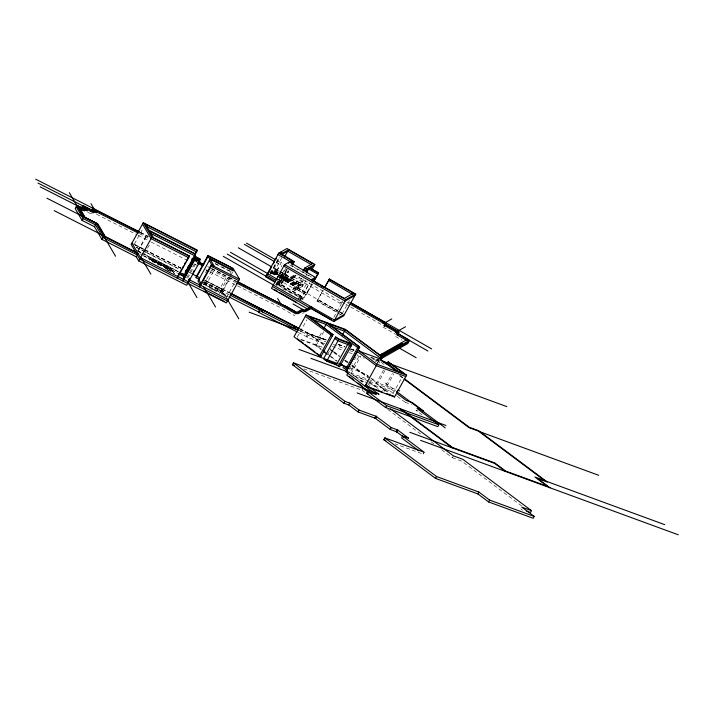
<?xml version="1.0" encoding="UTF-8"?>
<svg xmlns="http://www.w3.org/2000/svg" width="714" height="714" viewBox="0 0 714 714"><rect width="100%" height="100%" fill="white"/><g stroke="black" fill="none" stroke-linecap="round" stroke-linejoin="round"><path stroke-width="0.54" stroke-dasharray="3.57 2.68" d="M134.419 244.009L143.041 228.444M138.123 250.319L146.754 234.754M138.427 250.837L147.057 235.272M144.531 253.657L149.387 244.902M186.657 277.871L195.288 262.306M187.702 278.076L195.788 263.484M205.543 272.694L207.167 269.776M203.624 284.886L212.254 269.312M205.489 285.823L214.12 270.258M229.854 277.202L221.224 292.767L219.412 289.679L226.427 277.032M224.732 296.497L220.974 290.107L227.98 277.46M230.14 273.569L231.22 271.623M230.399 276.229L232.55 272.337M222.589 295.087L221.527 293.284L230.158 277.719M226.329 297.658L235.495 281.12M270.436 272.953L279.067 257.379M270.383 273.649L279.549 257.111M270.829 274.069L279.995 257.522M281.869 257.683L273.828 272.186L279.335 275.327M272.034 274.042L276.398 271.57L282.869 259.896M276.273 284.44L284.904 268.875M285.868 268.214L277.237 283.779L279.094 284.841L287.189 270.249M286.733 269.053L279.183 282.682L281.503 283.476L288.51 270.829M276.827 285.288L278.612 284.27L286.653 269.767M286.948 269.713L278.317 285.279L301.058 298.282M311.866 283.592L303.236 299.157L278.638 285.1L287.26 269.535M281.039 283.735L288.054 271.088M281.503 283.476L288.786 270.99M281.78 283.637L288.572 271.775M288.501 280.566L289.527 278.71L295.417 275.363L340.908 301.362L339.873 303.218L294.391 277.219L288.501 280.566L280.245 275.854M294.391 277.219L295.417 275.363M305.949 280.406L302.709 286.243L294.498 290.901L292.642 289.839L299.648 277.193M294.498 290.901L301.504 278.255M312.42 283.967L306.172 294.855L296.881 289.545L302.816 278.844M296.881 289.545L303.138 278.665M292.642 289.839L300.532 285.359L303.771 279.522M305.931 275.631L307.002 273.685M298.479 298.416L307.645 281.869M300.335 299.469L309.501 282.931M300.032 300.139L309.689 282.717M306.172 294.855L312.098 284.154M340.507 314.472L317.025 301.058L322.96 290.357M297.176 337.267L306.886 319.756M317.025 301.058L323.281 290.179M324.843 343.711L307.163 337.231L306.172 336.499L307.207 334.634L299.3 330.627M307.163 337.231L308.189 335.375L325.879 341.854M300.665 339.721L314.758 344.88L322.309 331.26M321.389 349.307L316.15 345.397L323.701 331.778M339.873 303.218L341.988 302.013L343.023 300.157M333.831 317.337L342.461 301.763M341.979 314.044L349.53 300.416M327.592 354.501L330.823 348.664M349.003 369.549L352.243 363.712M354.394 359.82L357.634 353.983M350.842 370.923L359.472 355.349M351.029 373.815L360.74 356.304M375.591 361.828L376.617 359.972L377.884 360.918L376.858 362.774M303.843 368.879L362.087 390.228L363.123 388.371M377.403 363.096L379.786 358.785M377.269 363.533L378.893 360.615L385.747 365.738M378.947 363.301L380.026 361.355M383.57 370.039L376.019 383.659L388.336 392.87M384.962 370.548L377.411 384.168L390.246 393.762M382.677 390.969L392.379 373.449M384.07 391.477L393.78 373.966M368.54 383.15L390.29 391.12L391.317 389.264L395.717 392.557M392.941 393.557L402.107 377.019M397.323 396.386L405.24 402.303L406.266 400.447M423.179 454.086L424.125 452.149L423.099 454.113L395.163 443.885M441.761 449.793L452.39 457.736L453.417 455.871M269.205 272.587L275.631 268.937L279.477 271.133M270.258 273.043L281.86 266.456M270.178 274.256L277.175 270.178L279.103 271.275M272.989 273.078L278.638 276.22M273.417 272.837L279.067 275.97M273.846 272.587L279.495 275.729M274.274 272.346L278.995 274.952M283.199 278.915L279.567 276.746M284.056 278.424L280.423 276.256M284.484 278.183L279.924 275.488M283.19 279.977L286.787 277.933M283.503 280.067L286.939 278.112M275.336 284.859L279.647 282.414L277.791 281.352M276.131 284.511L281.503 281.459M283.967 280.334L287.403 278.38M290.33 277.3L295.355 274.444M276.345 285.448L279.085 283.886L301.835 296.89L298.175 298.97M285.127 280.995L295.337 286.832M285.555 280.754L295.766 286.582M288.135 279.29L298.345 285.118M288.563 279.04L298.773 284.877M291.071 277.719L293.989 276.068M291.446 277.933L294.355 276.282M291.767 278.335L297.229 275.238M292.187 278.362L296.801 275.738M290.232 283.913L294.141 281.691M294.498 288.893L302.397 284.413M299.737 299.139L302.923 297.327L276.389 282.164M301.62 299.121L304.003 297.765L278.014 282.387M301.647 300.067L303.236 299.157M302.459 313.508L304.334 312.446M339.445 315.195L342.211 313.616L338.463 311.474M376.537 361.293L379.384 359.678M278.638 285.1L279.094 284.841M283.628 278.674L279.995 276.505M287.706 279.531L297.916 285.368M209.836 288.688L222.304 291.892L224.955 296.408M326.334 339.864L309.091 333.545L299.764 328.708M338.606 344.362L344.96 346.692M351.029 348.914L354.269 350.101M309.037 333.724L326.691 340.194M338.079 344.362L344.291 346.638M350.503 348.914L354.644 350.431M325.852 339.98L308.261 333.242M338.293 344.541L344.514 346.817M350.735 349.101L353.841 350.235M308.966 333.982L325.611 340.087M338.088 344.657L344.335 346.942M350.574 349.235L354.733 350.761M298.907 330.421L309.278 334.223M370.807 357.17L379.018 360.177M370.852 357.669L378.893 360.615M333.161 344.523L343.559 348.343M349.798 350.628L352.921 351.77M372.69 359.017L377.884 360.918M332.126 346.388L342.533 350.199M348.771 352.484L352.93 354.01M357.089 355.536L364.372 358.205M301.228 339.445L321.934 347.031M316.15 345.397L322.166 347.602M349.744 368.031L359.08 371.45M360.847 372.244L365.729 374.038L368.254 375.921M350.601 372.904L367.308 379.036M368.353 379.42L396.565 389.755M353.011 375.225L368.54 380.919M369.575 381.294L391.317 389.264M354.51 376.26L365.559 380.312M359.222 379.741L367.505 382.775M360.508 380.696L365.532 382.534M405.24 402.303L411.514 404.597M418.101 411.121L416.012 410.354L423.857 416.217M452.39 457.736L461.797 461.182L521.55 505.86M282.539 288.911L301.835 296.89M215.128 263.484L220.938 266.429M221.902 266.92L231.586 271.847M215.36 263.966L232.853 272.846M140.158 232.255L148.101 236.289M207.658 266.545L210.639 268.053M211.63 268.562L228.507 277.13M229.497 277.639L233.469 279.656M140.283 232.461L148.28 236.602M211.755 268.767L236.629 281.477M140.176 232.63L148.11 236.655M211.576 268.892L236.361 281.486M139.275 233.594L149.199 238.637M210.737 269.892L235.549 282.494M96.56 214.271L137.249 234.942M138.248 235.45L150.154 241.502M151.145 242.001L188.862 261.163M194.824 264.189L199.786 266.706M205.739 269.731L208.72 271.249M209.711 271.748L236.504 285.368M237.503 285.868L283.155 309.064L294.828 315.731M87.76 212.192L92.606 214.655L91.606 212.95M134.884 244.59L143.692 249.07M144.665 249.561L180.874 267.955M205.329 280.379L229.56 292.686M133.027 243.831L143.898 249.356M144.888 249.855L181.445 268.428M189.344 272.445L192.307 273.944M203.178 279.469L220.965 288.501M221.867 288.92L229.712 292.981M135.089 245.063L143.916 249.543M144.897 250.043L181.169 268.473M205.659 280.914L220.189 288.286L222 291.374L203.606 282.03M222.045 289.232L228.899 292.713M299.434 328.761L308.403 333.242M300.076 329.234L307.975 333.242L324.138 345.326M136.071 246.982L144.88 251.453M145.852 251.953L179.125 268.857M204.561 281.771L220.974 290.107M136.276 247.446L179.419 269.365M203.918 281.816L219.412 289.679M229.114 294.605L221.278 290.625L220.242 292.481L228.078 296.462M203.713 282.262L223.08 292.106M203.838 282.512L222.304 291.892M203.802 283.913L221.224 292.767M137.82 250.873L140.765 252.372M144.683 254.362L178.036 271.302M201.125 282.914L221.527 293.284M137.043 250.659L140.961 252.658M141.943 253.149L178.241 271.588M298.273 332.483L306.172 336.499M138.123 251.39L141.069 252.881M142.05 253.381L178.339 271.82M171.199 269.276L148.333 257.665L150.449 261.279M139.989 253.765L142.934 255.255M143.916 255.755L177.268 272.694M143.237 255.773L177.572 273.212M151.948 260.494L152.421 260.735L150.752 257.897M154.465 261.77L154.929 262.011L153.26 259.173M156.973 263.047L157.437 263.287L155.768 260.44M159.481 264.323L159.945 264.555L158.276 261.717M161.989 265.599L162.453 265.831L160.784 262.993M164.506 266.875L164.97 267.107L163.301 264.269M167.014 268.143L167.478 268.384L165.809 265.546M169.521 269.419L169.986 269.66L168.317 266.822M172.029 270.695L172.493 270.936L170.825 268.089M172.333 271.213L151.636 260.521M172.485 271.472L151.1 260.155L173.038 271.302L174.627 274.006M154.456 262.315L154.92 262.547M159.472 264.858L159.936 265.099M167.353 269.865L170.334 271.374M270.936 271.043L277.692 274.729M280.37 276.193L287.073 279.861M291.856 265.751L311.723 277.103M289.643 264.849L311.438 277.309M277.38 260.753L283.155 264.064M346.888 302.37L348.816 303.477M276.041 262.457L281.798 265.751M341.988 302.013L344.889 303.673M345.862 304.226L349.726 306.431M350.69 306.984L384.507 326.316M293.249 275.649L295.105 276.702M383.106 327.11L395.663 334.286M395.601 336.517L402.196 340.283M280.432 271.677L303.486 284.85L295.266 289.509L293.409 288.447L301.308 283.967L280.067 271.829M273.551 267.92L279.317 271.222M280.272 271.766L303.325 284.94M274.863 270.329L302.709 286.243M276.398 271.57L278.326 272.668M279.299 273.221L300.532 285.359M275.104 271.347L280.29 274.221M281.218 274.756L286.243 277.719M286.707 277.978L287.715 278.469L284.118 280.513L283.271 279.933M288.099 278.781L299.237 285.145M274.676 271.597L279.861 274.471M280.245 274.774L285.814 277.96M287.671 279.022L298.809 285.386M274.238 271.838L285.386 278.201M287.242 279.263L298.381 285.627M273.81 272.079L279.379 275.265M280.307 275.791L284.948 278.451M286.805 279.513L297.952 285.877M273.382 272.329L284.52 278.692M286.376 279.754L297.515 286.118M272.953 272.569L276.666 274.694M280.379 276.818L284.092 278.933M285.948 279.995L297.086 286.359M272.525 272.81L278.094 275.997M279.022 276.523L283.663 279.183M285.52 280.245L296.658 286.609M272.096 273.06L278.594 276.773M279.138 276.987L283.235 279.424M285.091 280.486L296.23 286.849M297.979 287.974L307.261 293.276L297.658 288.153M337.82 310.751L317.801 299.666L337.517 310.938M338.757 311.286L342.515 313.428M296.89 287.537L339.4 311.831M340.364 312.384L342.301 313.491M271.668 273.301L278.701 277.237M279.094 277.541L282.806 279.665M284.663 280.727L295.801 287.09M297.202 289.366L306.484 294.677M317.346 300.88L338.927 313.214M278.13 279.352L282.869 282.066L281.807 282.342L278.558 279.959M278.139 279.54L295.426 289.42M277.353 280.745L282.101 283.458M276.755 283.208L278.612 284.27M203.615 282.869L219.742 293.918M399.974 375.466L403.526 378.117M377.269 359.017L379.045 360.347M399.563 375.689L403.133 378.349M385.06 382.882L395.681 390.826M390.29 391.12L396.448 395.726M371.628 378.447L376.689 382.231M370.004 377.768L365.604 374.466L360.722 372.681L351.797 366.014M370.887 378.42L375.296 381.713M334.206 351.859L339.489 355.813M345.656 360.427L348.298 362.4M351.823 365.032L368.558 377.545M310.358 334.491L323.647 344.425M329.85 349.066L332.501 351.056M333.197 351.636L339.587 356.348M344.808 360.32L347.566 362.31M351.948 365.666L368.031 377.688M330.386 349.994L333.054 352.002M333.947 352.662L339.302 356.67M344.657 360.668L347.334 362.676M307.207 334.634L308.189 335.375M369.45 381.928L379.134 389.157M367.567 381.044L378.706 389.371M367.389 383.543L369.968 385.462M327.503 353.876L330.118 355.84M330.993 356.491L337.106 361.061M314.758 344.88L320.872 349.449M329.6 355.983L336.58 361.204M350.949 373.422L362.471 382.044M362.096 390.228L365.639 392.878M387.773 409.417L421.403 434.567M431.14 441.85L433.8 443.831M520.711 508.948L522.496 510.287M279.085 283.886L291.232 293.481M221.742 288.715L227.65 298.764M220.813 288.242L226.177 297.372M172.645 271.195L174.18 273.801M170.289 267.732L172.11 270.829M167.772 266.456L169.593 269.553M169.896 270.07L170.807 271.615M165.264 265.18L167.085 268.277M167.388 268.794L168.299 270.338M167.005 268.687L168.111 270.579M162.756 263.903L164.577 267M164.88 267.518L166.246 269.838M160.248 262.627L162.069 265.724M157.74 261.351L159.561 264.448M155.224 260.083L157.044 263.18M157.348 263.689L158.258 265.242M152.716 258.807L154.536 261.904M150.208 257.531L152.028 260.628M152.332 261.146L153.242 262.69M286.403 277.621L282.646 279.754L284.502 280.816L288.26 278.683L286.403 277.621"/><path stroke-width="1.07" d="M81.931 210.362L80.985 208.756L82.012 206.89L84.386 210.925L76.202 206.765L75.175 208.622L82.119 220.447L94.489 226.722L101.924 239.377L136.312 256.844L138.712 260.922L186.675 285.288L199.804 261.61L197.68 257.995L200.375 259.361L197.983 263.671M82.119 220.447L83.154 218.591L76.202 206.765M90.598 211.246L91.633 209.389L138.284 233.085M94.489 226.722L95.515 224.865L83.154 218.591M101.924 239.377L102.95 237.521L95.515 224.865M185.301 272.355L197.394 250.525L197.091 250.007L143.273 222.67L131.171 244.491L139.739 259.066L187.702 283.431M136.312 256.844L137.347 254.987L102.95 237.521M138.712 260.922L151.841 237.244L143.273 222.67M177.527 276.657L179.152 273.739M180.231 271.793L181.302 269.847M182.382 267.902L183.462 265.956M184.542 264.01L185.622 262.065M186.702 260.119L187.782 258.165M178.554 273.712L183.453 276.202L195.556 254.38L149.449 230.961L153.394 237.673L189.085 255.799L188.621 257.709L151.065 238.637L142.497 224.062M189.085 255.799L189.388 256.317L177.295 278.148L176.992 277.63M195.243 253.345L196.323 251.399M185.31 271.793L186.39 269.847M187.47 267.902L188.55 265.956M191.78 260.119L192.86 258.173M197.394 250.525L145.433 224.134L149.146 230.443L195.252 253.863L194.779 255.773L150.636 233.344M183.373 278.281L195.466 256.451L200.375 259.361M194.851 258.727L182.757 280.557L183.061 281.075L195.154 259.244L194.851 258.727L197.644 260.146L195.466 256.451M188.817 280.218L189.897 278.273M193.128 272.427L194.208 270.481M187.47 283.155L226.383 302.923L239.511 279.245L233.067 268.286L207.97 255.532L195.868 277.362L199.081 279.352M196.172 277.88L208.274 256.049L207.97 255.532M208.274 256.049L231.514 267.857L233.326 270.945L210.086 259.137L197.992 280.959L200.5 285.234M211.415 264.608L199.313 286.43L199.617 286.948L211.719 265.126L211.415 264.608L214.111 265.974L210.086 259.137M231.514 267.857L230.738 269.249L207.194 256.924M292.347 264.965L294.195 261.627L279.54 252.711L278.746 253.167L265.617 276.845L274.899 282.155M268.526 272.587L271.757 266.75M273.373 263.832L274.453 261.886M275.533 259.941L276.613 257.995M279.54 252.711L277.969 254.559L290.973 261.984L291.74 260.592L278.746 253.167M311.875 269.705L314.812 264.421L286.957 248.499L280.531 252.149L279.754 253.541L281.611 254.603L287.724 251.141L310.893 264.376M281.611 254.603L282.387 253.211L288.501 249.739L312.634 263.537L304.735 268.018L302.888 271.356M284.484 256.978L288.501 249.739M312.946 281.646L315.329 277.335L289.34 261.958L284.583 264.653L271.454 288.34L308.037 309.251M297.283 331.983L258.754 312.411L259.477 310.037L230.087 295.105M258.754 312.411L259.477 310.037M288.563 263.35L289.34 261.958M293.418 263.02L292.365 263.305L290.509 262.243L291.74 260.592M292.365 263.305L293.133 261.913L294.195 261.627M291.749 264.992L293.597 261.654M293.106 263.207L293.873 261.815M303.968 269.41L305.824 270.472L306.592 269.08L314.812 264.421M306.592 272.034L309.305 267.545L318.587 272.846L314.035 281.048M306.368 272.828L308.528 268.937L317.81 274.238M313.714 281.236L318.587 272.846M380.562 360.383L382.418 357.045L345.415 329.377L306.074 314.963L293.981 336.785L319.569 355.92L320.97 356.429L333.063 334.607L308.734 316.418L326.86 323.058L359.678 347.066L347.575 368.888L340.069 363.81M324.575 287.439L329.449 279.058L355.715 294.07L343.621 315.891L333.75 321.496L272.48 286.484M324.897 287.26L329.449 279.058M404.231 437.512L396.547 431.783L390.192 429.409L375.278 418.279L358.098 411.942L348.735 404.945L343.853 403.151L292.401 364.684L293.436 362.828L379.134 394.235M323.924 328.342L326.86 323.058M333.75 321.496L345.844 299.666L355.715 294.07M329.127 279.236L353.537 293.186L352.77 294.579L328.672 280.45M319.569 355.92L331.671 334.098L333.063 334.607M335.598 337.035L323.504 358.856C328.083 362.953 334.625 363.426 339.659 366.684L351.752 344.862L349.208 342.747L338.891 338.963L335.598 337.035C340.176 341.131 346.718 341.604 351.752 344.862M326.664 361.23L338.766 339.4M342.363 335.098L345.29 329.814L382.418 357.045M336.428 364.8L348.521 342.979M338.266 366.175L350.36 344.353M346.183 368.379L358.276 346.549M399.661 372.44L387.345 363.23L388.121 361.837L403.954 373.681L395.627 370.628L379.786 358.785L361.32 352.011L358.089 350.128L345.995 371.958L376.34 394.646L367.63 391.45L366.594 393.307L385.605 407.515L437.807 426.651L438.833 424.794L417.038 408.497L423.313 410.8L422.286 412.656M347.825 373.324L346.799 375.189L370.852 393.173M384.507 326.316L385.542 324.459L384.141 325.254L398.617 333.527L397.591 335.384M343.853 403.151L344.889 401.295L349.762 403.089L359.133 410.086L376.26 416.396L391.218 427.543L397.618 429.953L408.658 438.271M348.735 404.945L349.762 403.089M330.484 326.066L344.523 331.207L380.25 357.919L381.026 356.527L409.657 340.266L395.547 332.206L407.48 339.391L379.161 355.465M406.614 375.136L377.028 364.292L364.934 386.113L394.521 396.957L406.614 375.136L388.121 361.837M358.098 411.942L359.133 410.086M398.617 333.527L396.627 334.661L408.881 341.658L407.855 343.514L381.285 358.598M374.886 418.101L375.921 416.244M374.921 418.109L376.037 416.289M375.046 418.163L376.162 416.351M375.18 418.234L376.26 416.396M375.403 418.359L376.349 416.449M376.474 416.53L375.519 418.44L376.581 416.601M385.605 407.515L386.631 405.659L438.833 424.794M526.566 511.099L530.466 512.527L531.502 510.671L521.738 507.092L534.224 516.427L533.188 518.284L488.59 501.933L477.818 493.883L435.513 478.38L383.811 439.717L384.837 437.861L424.178 452.274L402.625 436.075L401.589 437.932L418.77 450.775M390.192 429.409L391.218 427.543M396.109 431.577L397.18 429.73M396.19 431.604L397.296 429.783M396.315 431.667L397.439 429.855M396.547 431.783L397.484 429.882M396.672 431.863L397.618 429.953M396.779 431.943L397.743 430.033M435.513 478.38L436.54 476.524L478.844 492.026L489.617 500.077L534.224 516.427M477.818 493.883L478.844 492.026M488.59 501.933L489.617 500.077M290.509 262.243L290.973 261.984M285.707 264.965L283.806 266.045L345.076 301.067L354.947 295.462M305.824 270.472L308.564 268.919M310.385 267.884L314.035 265.813M315.329 277.335L311.358 279.593L344.309 298.425L353.537 293.186M312.17 280.084L314.562 278.728M237.351 281.994L285.118 306.074L237.441 281.673M296.631 312.482L302.406 309.198L304.262 310.26L310.804 306.547M303.941 310.438L298.166 313.723L284.948 306.172M311.545 306.975L303.486 311.652L301.629 310.59L295.855 313.874L284.19 307.207L236.548 283.003M305.181 311.001L311.92 307.181M312.661 307.609L305.797 311.5L303.325 309.947L297.551 313.223L285.082 306.092M344.389 314.499L334.518 320.104L273.257 285.091M385.426 322.505L391.781 318.899M384.908 323.861L386.354 323.04M395.547 332.206L397.216 331.251L382.731 322.978L384.186 322.157L350.11 302.682M397.725 331.18L405.516 326.753M396.288 332.626L398.082 331.608L349.789 304.021M396.663 332.84L398.519 331.778M397.403 333.268L399.394 332.135L384.043 323.504L385.489 322.683L350.181 302.504M382.517 354.403L401.554 343.595M382.891 354.617L401.928 343.809M381.365 357.277L408.881 341.658M268.214 273.141L267.42 273.596L277.63 279.433M267.447 274.533L266.643 274.988L275.934 280.29M383.605 323.335L385.051 322.505M408.604 438.262L402.625 436.075M345.29 329.814L328.253 323.567L359.678 347.066M311.991 319.283L326.084 324.451L358.901 348.459M332.296 335.999L305.306 316.356M350.985 346.254C345.951 342.997 339.409 342.524 334.821 338.427M380.25 357.919L381.642 358.437M249.132 312.179L297.872 330.038M382.097 360.909L388.336 363.194M390.415 363.953L506.869 406.632M405.847 376.528L376.26 365.684L357.321 351.52M298.925 349.405L338.338 363.845M340.408 364.613L348.709 367.648M336.08 364.194L326.798 360.793L324.897 359.365M310.902 358.357L349.557 372.521M397.609 390.139L399.697 390.897M366.068 386.051L382.133 391.941M386.658 393.592L391.861 395.502M480.245 431.89L598.725 475.319M292.401 364.684L294.489 365.452M366.594 393.307L368.531 394.021M357.152 392.941L445.938 425.482M546.264 481.245L664.743 524.674M409.791 432.3L494.686 463.413L505.458 471.463M420.564 440.351L678.3 534.804M383.811 439.717L385.872 440.476M145.647 226.026L196.627 251.917M211.719 265.126L239.511 279.245M197.805 259.842L199.599 260.753L199.295 260.244M238.735 280.638L210.639 266.001M151.841 237.244L189.388 256.317M195.154 259.244L199.804 261.61M35.7 179.196L139.168 231.755M198.724 262.002L203.686 264.528M133.331 228.935L139.346 232.059M191.959 258.789L193.94 259.798M198.849 262.208L203.811 264.733M237.557 281.878L244.572 285.511M139.185 232.121L94.569 209.461L96.569 212.861L84.948 206.962L87.313 210.987L78.861 206.694L85.198 217.484L97.845 223.901L105.279 236.548M198.679 262.35L202.651 264.358M199.028 263.002L194.083 260.119M197.832 263.341L202.794 265.858M94.409 211.406L82.788 205.498L85.153 209.532L76.693 205.23M94.587 211.71L83.654 206.087L86.019 210.112M37.976 183.061L83.056 205.962M82.012 206.89L93.632 212.799L91.633 209.389M40.225 186.881L76.844 205.489M46.865 198.189L83.493 216.797M230.533 293.186L298.773 328.208M192.307 273.944L197.251 276.461M230.711 293.418L261.485 309.412M199.849 277.96L196.645 275.97M230.863 293.713L299.086 328.726M298.622 328.279L260.878 308.814M259.78 310.545L298.309 330.118M229.06 296.962L258.45 311.893M179.321 272.32L184.23 274.81L183.926 274.292M179.232 273.694L183.453 276.202M54.193 210.648L103.459 235.674M137.936 253.283L104.655 236.379L97.22 223.732L84.573 217.315L77.996 206.105M137.989 253.39L104.342 236.298L96.908 223.643L84.27 217.226L77.558 205.819L86.448 210.407L84.082 206.382M103.717 236.12L138.114 253.595M189.165 279.674L200.839 285.6M228.185 299.675L200.09 285.038M188.496 281.298L227.409 301.067M177.59 276.327L183.471 279.317M188.478 282.039L183.525 279.165M203.811 291.098L224.223 301.46M308.983 267.723L318.266 273.025M280.531 252.149L282.387 253.211M304.735 268.018L306.592 269.08M291.276 260.851L293.133 261.913M284.583 264.653L345.844 299.666M246.553 243.144L275.452 259.655M315.909 282.78L318.801 284.431M320.72 285.529L323.612 287.18M350.61 302.602L431.658 348.923M244.393 244.367L274.122 261.369M409.39 340.417L427.954 351.029M238.342 247.803L271.641 266.84M400.813 343.175L402.669 344.237M397.609 347.102L416.173 357.714M230.443 252.283L268.509 274.033M227.266 254.095L275.434 281.619M223.286 256.353L273.382 284.975M309.617 307.341L331.269 319.711M274.578 289.759L277.416 291.383M279.317 292.472L296.372 302.218M381.776 353.974L383.632 355.036M293.008 303.959L302.29 309.26M304.878 310.76L303.022 309.697L297.247 312.973L284.957 305.806M287.421 307.127L296.703 312.429M382.061 361.213L387.64 364.399M404.419 378.786L469.25 427.258L478.666 430.712L547.335 482.057L537.58 478.478L550.057 487.814M404.017 379.018L469.125 427.695L478.532 431.149L544.675 480.593L534.92 477.023L547.397 486.35L505.583 471.026L494.811 462.975L452.506 447.473L401.759 409.533M358.089 350.128L377.028 364.292M306.074 314.963L331.671 334.098M423.313 410.8L412.54 402.741L406.266 400.447L396.6 393.209M396.565 391.486L445.241 427.882M392.807 395.681L394.521 396.957M323.139 350.619L324.879 351.922M340.596 363.667L344.086 366.282M323.487 351.413L326.976 354.019M400.367 409.015L452.381 447.901M342.961 367.451L347.397 370.771M366.023 384.694L378.438 393.976M338.427 365.773L339.659 366.684M531.502 510.671L462.824 459.325L453.417 455.871L390.567 408.89M349.458 376.644L353.742 379.848M358.035 383.052L362.319 386.256M297.506 338.891L303.593 343.443M305.324 344.737L314.883 351.886M316.623 353.18L320.97 356.429M367.63 391.45L386.631 405.659M363.131 388.371L368.442 392.343M293.436 362.828L344.889 401.295M384.837 437.861L436.54 476.524M277.603 298.452L280.638 303.62M293.829 326.057L295.346 328.645M261.208 309.483L262.725 312.072M244.384 285.198L244.688 285.716M209.318 260.53L212.335 265.662M227.106 298.943L238.788 318.819M195.252 253.863L195.556 254.38M194.699 257.852L196.323 260.619M203.865 287.135L215.548 307.02M198.76 279.567L201.277 283.842M188.746 279.281L189.049 279.799M182.998 273.819L184.649 276.63M187.398 281.307L196.957 297.568M177.759 276.238L178.063 276.746L140.515 257.674L131.947 243.099M133.215 228.73L133.518 229.239M141.292 257.888L150.85 274.149M90.946 203.633L93.98 208.8M92.401 207.997L94.712 211.924M115.525 256.21L96.283 223.473L83.645 217.056L69.294 192.637"/></g></svg>
